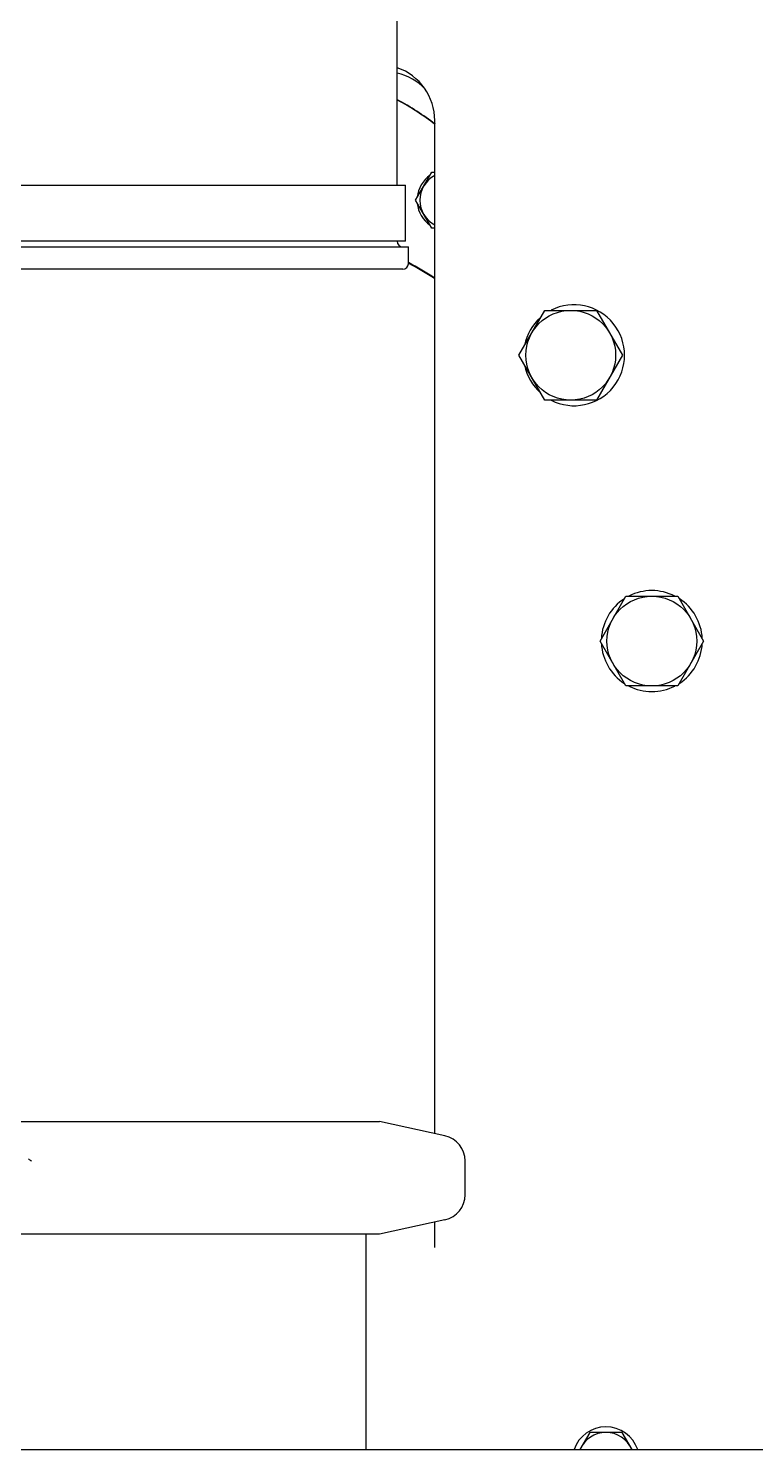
# Model space of a CAD drawing. Header units: millimetres. Extents: x 6781 to 13993, y -7973 to 4183.
# Drawn here: x 11641.8 to 11771.5, y -5929.3 to -5675.9 of the extents above; entities that cross this region are included whole.
import ezdxf

# ---------------------------------------------------------------- set-up
doc = ezdxf.new("R2010")
doc.units = ezdxf.units.MM
doc.header["$LTSCALE"] = 307.34
doc.layers.get('0').update_dxf_attribs({"linetype": 'CONTINUOUS'})

msp = doc.modelspace()

# ---------------------------------------------------------------- linework, layer by layer
at = {"color": 0, "linetype": 'Continuous'}
for p, q in [((11707.56262, -5703.89485), (11707.56262, -5671.50734)), ((11714.27299, -5872.99818), (11714.27299, -5692.39094)), ((11495.06262, -5703.89485), (11709.06262, -5703.89485)), ((11709.06262, -5713.89485), (11709.06262, -5703.89485)), ((11710.85398, -5706.58467), (11713.74073, -5701.58467)), ((11713.74073, -5701.58467), (11714.27299, -5701.58467)), ((11713.74073, -5711.58467), (11710.85398, -5706.58467)), ((11709.06262, -5713.89485), (11495.06262, -5713.89485)), ((11714.27299, -5711.58467), (11713.74073, -5711.58467)), ((11494.56262, -5714.89485), (11709.56262, -5714.89485)), ((11709.56262, -5717.89485), (11709.56262, -5714.89485)), ((11708.56262, -5718.89485), (11495.56262, -5718.89485)), ((11729.26538, -5734.22094), (11733.88418, -5726.22094)), ((11733.88418, -5726.22094), (11743.12179, -5726.22094)), ((11743.12179, -5726.22094), (11747.74059, -5734.22094)), ((11733.88418, -5742.22094), (11729.26538, -5734.22094)), ((11747.74059, -5734.22094), (11743.12179, -5742.22094)), ((11743.12179, -5742.22094), (11733.88418, -5742.22094)), ((11743.72538, -5785.18094), (11748.34418, -5777.18094)), ((11748.34418, -5777.18094), (11757.58179, -5777.18094)), ((11757.58179, -5777.18094), (11762.20059, -5785.18094)), ((11748.34418, -5793.18094), (11743.72538, -5785.18094)), ((11762.20059, -5785.18094), (11757.58179, -5793.18094)), ((11757.58179, -5793.18094), (11748.34418, -5793.18094)), ((11642.07639, -5870.83218), (11704.42773, -5870.83218)), ((11716.07257, -5873.39409), (11704.42789, -5870.83226)), ((11719.68394, -5883.90311), (11719.68394, -5877.8866)), ((11716.07257, -5888.39562), (11704.42789, -5890.95745)), ((11714.27299, -5893.30006), (11714.27299, -5888.79153)), ((11704.42773, -5890.95752), (11642.05791, -5890.95752)), ((11702.06262, -5893.29862), (11702.06262, -5890.95752)), ((11702.06262, -5929.34355), (11702.06262, -5893.29862)), ((11741.88624, -5926.28094), (11740.11804, -5929.34355)), ((11747.65974, -5926.28094), (11741.88624, -5926.28094)), ((11749.42794, -5929.34355), (11747.65974, -5926.28094)), ((11311.57088, -5929.34355), (11892.55436, -5929.34355))]:
    msp.add_line(p, q, dxfattribs=at)
for centre in [(11738.50299, -5734.22094), (11752.96299, -5785.18094)]:
    msp.add_circle(centre, 8, dxfattribs=at)
for centre, radius, start, end in [((11704.27299, -5692.39094), 10, 0, 70.6617839), ((11705.27299, -5693.64094), 10, 43.2623147, 76.7548115), ((11682.82263, -5734.37315), 52, 52.6750121, 61.51525), ((11682.76039, -5734.39485), 52, 52.5899675, 61.4383001), ((11716.62749, -5706.58467), 5.5, 125.6706354, 174.4233526), ((11716.62749, -5706.58467), 5, 118.1326866, 241.8372555), ((11716.62749, -5706.58467), 5.5, 185.5759393, 234.3315401), ((11708.56262, -5713.89485), 1, 180, 270), ((11708.56262, -5717.89485), 1, 270, 0), ((11674.96249, -5781.3946), 72.5, 57.1455101, 61.4705304), ((11674.77299, -5781.39485), 72.5, 56.9665699, 61.2801172), ((11739.10299, -5734.22094), 9, 242.9427145, 117.0219205), ((11739.10299, -5734.22094), 9, 131.5922878, 168.5388217), ((11739.10299, -5734.22094), 9, 191.3748937, 228.652187), ((11752.96299, -5785.18094), 9, 62.985726, 117.0074035), ((11752.96299, -5785.18094), 9, 122.922301, 177.117826), ((11752.96299, -5785.18094), 9, 2.827001, 57.1237274), ((11752.96299, -5785.18094), 9, 182.827001, 237.1237274), ((11752.96299, -5785.18094), 9, 302.922301, 357.117826), ((11752.96299, -5785.18094), 9, 242.985726, 297.0074035), ((11715.08394, -5877.8866), 4.6, 0, 77.5892607), ((11649.57637, -5866.94766), 13.09683, 233.7393889, 235.0041617), ((11649.90561, -5866.4762), 13.67187, 235.0070183, 236.5730865), ((11715.08394, -5883.90311), 4.6, 282.410736, 0), ((11744.77299, -5931.28094), 6, 18.8781811, 161.1232684), ((11744.77299, -5931.28094), 5, 22.9002595, 157.0997405)]:
    msp.add_arc(centre, radius, start, end, dxfattribs=at)
for points in [[(11639.93065, -5870.90334), (11640.6437, -5870.85259), (11641.35918, -5870.83226), (11642.07403, -5870.83226)], [(11642.05552, -5890.95745), (11641.03798, -5890.95744), (11640.01776, -5890.91888), (11639.00679, -5890.80342)]]:
    msp.add_open_spline(points, degree=3, dxfattribs=at)

doc.saveas('drawing.dxf')
